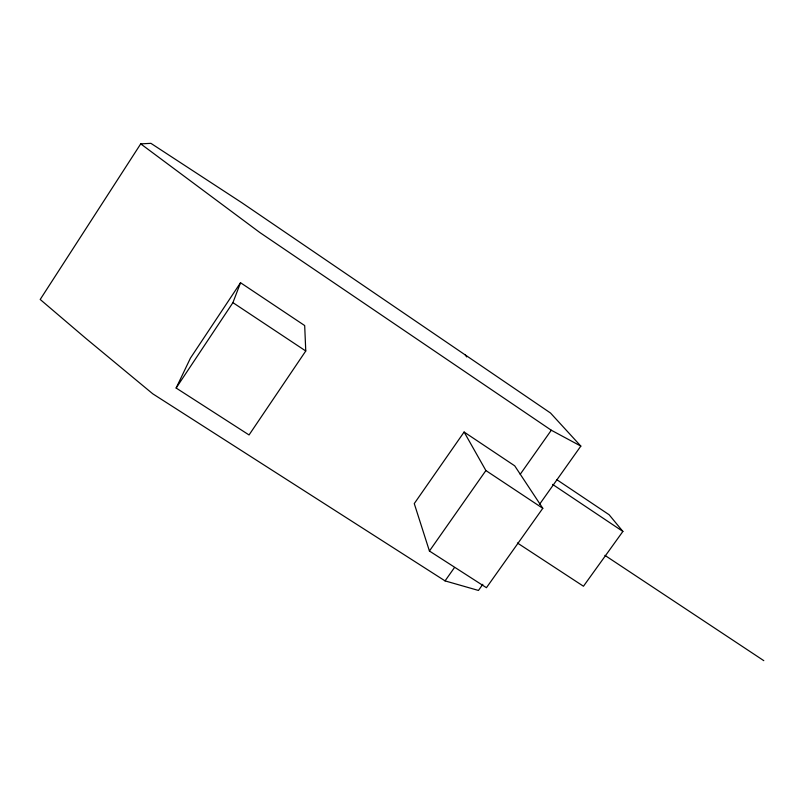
<?xml version="1.0" encoding="UTF-8"?>
<svg xmlns="http://www.w3.org/2000/svg" width="804" height="804" viewBox="0 0 804 804"><rect width="100%" height="100%" fill="white"/><g stroke="black" fill="none" stroke-linecap="round" stroke-linejoin="round"><path stroke-width="1.21" d="M176.136 388.03L232.919 302.646L240.537 282.727L304.686 325.56L305.761 350.986L249.049 434.954L176.136 388.03L190.437 358.122L240.537 282.727M539.444 504.45L580.83 446.099L550.519 413.025L241.723 202.648L150.911 143.343L140.72 143.866L40.2 299.47L85.656 338.223L152.76 393.809L445.054 580.89L478.46 590.448L482.822 584.307M464.109 432.029L414.261 503.585L429.426 551.021L486.44 587.704L542.79 508.309L514.711 465.828L464.109 432.029L485.887 470.541L542.79 508.309M429.426 551.021L485.887 470.541M445.054 580.89L454.451 567.574M520.218 474.3L551.293 430.23L580.83 446.099M556.569 479.506L609.12 514.741L622.889 531.434L583.463 586.237L517.434 543.001M604.899 555.353L763.8 660.657M232.919 302.646L305.761 350.986M552.609 484.41L622.889 531.434M551.293 430.23L259.752 232.467L140.72 143.866M465.214 354.906L466.702 356.906"/></g></svg>
